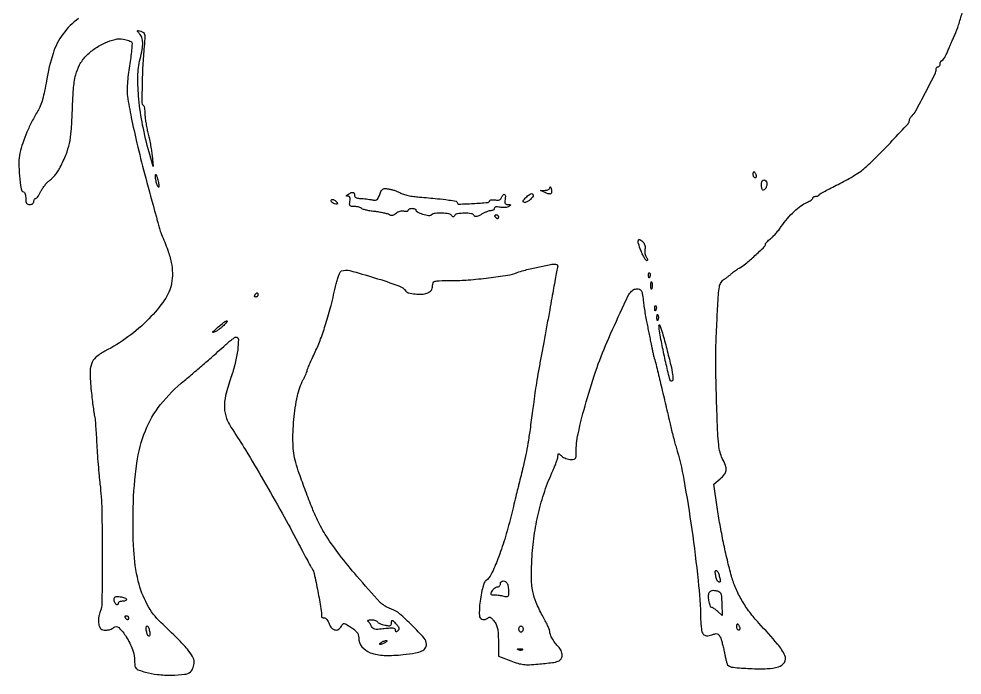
# Model space of a CAD drawing. Extents: x 1 to 544, y 0 to 568.
# Drawn here: x 0.7 to 459.7, y 0.1 to 319.3 of the extents above; entities that cross this region are included whole.
import ezdxf

# ---------------------------------------------------------------- set-up
doc = ezdxf.new("R2010")
doc.units = 0

msp = doc.modelspace()

# ---------------------------------------------------------------- linework, layer by layer
msp.add_lwpolyline([(29.733085, 319.480457, 0.079989), (22.164736, 312.010078, 0.079602), (17.301721, 302.516763, 0.038427), (14.076441, 289.205739, -0.010422), (13.157918, 284.207672, -0.018581), (12.165166, 280.14651, -0.022595), (11.085844, 276.912184, -0.045285), (9.896397, 274.497977, 0.018099), (7.026241, 269.391947, 0.018464), (4.553289, 264.125086, 0.019188), (2.570868, 258.916563, 0.024685), (1.175178, 253.987834, 0.057506), (0.653615, 249.338193, 0.022495), (0.965029, 242.877197, 0.01435), (1.731957, 236.614001, 0.281745), (2.931216, 235.189595, -0.183892), (3.342571, 234.853209, -0.051537), (3.686045, 234.081214, -0.04463), (3.921471, 233.059335, -0.034322), (4, 231.916667, 0.032535), (4.094286, 230.469209, 0.118292), (4.421429, 229.614583, 0.163834), (5.030286, 229.15657, 0.080211), (6, 229, 0.072314), (6.769411, 229.111864, 0.08892), (7.416667, 229.4375, 0.10214), (7.846791, 229.924246, 0.130775), (8, 230.5, -0.05714), (8.065781, 231.073732, -0.07646), (8.26028, 231.559375, -0.095477), (8.548048, 231.884886, -0.165611), (8.886059, 232, 0.21124), (9.323206, 232.193312, 0.026631), (9.992412, 233.012736, 0.027557), (10.716888, 234.127061, 0.019581), (11.408116, 235.447612, -0.036026), (12.237387, 236.912613, -0.024046), (13.381674, 238.465051, -0.024243), (14.643759, 239.870381, -0.042975), (15.829251, 240.878416, 0.048842), (17.052304, 241.943313, 0.022313), (18.437533, 243.547809, 0.021845), (19.757602, 245.381768, 0.028061), (20.797465, 247.180804, 0.021837), (23.611049, 253.408783, 0.04061), (25.244836, 258.700122, 0.034712), (26.146922, 264.713234, 0.011949), (26.636117, 273.5, -0.010191), (27.239603, 285.07254, -0.040742), (28.326884, 292.080598, -0.06536), (30.207576, 296.989158, -0.068603), (33.26835, 301.15708, -0.047886), (37.576957, 304.820821, -0.045501), (42.575595, 307.669912, -0.048888), (47.483959, 309.347916, -0.104669), (51.467672, 309.440087, -0.019724), (52.868878, 309.11955, -0.024559), (54.139571, 308.70769, -0.024027), (55.148466, 308.268486, -0.140562), (55.572188, 307.883197, -0.159059), (55.739628, 307.193305, -0.004655), (55.476758, 304.168439, -0.008912), (55.066266, 300.577507, -0.005975), (54.474842, 296.487108, 0.010305), (53.871417, 292.042288, 0.011726), (53.481532, 287.76371, 0.012062), (53.322315, 284.088974, 0.042942), (53.479079, 281.740548, 0.012763), (55.352119, 271.329776, 0.00724), (58.122093, 258.826212, 0.006103), (61.81797, 244.025235, 0.003639), (66.558709, 226.5, -0.001423), (67.13613, 224.40237, -0.001294), (67.720264, 222.234375, -0.001294), (68.232565, 220.293028, -0.004187), (68.558663, 219, 0.011872), (68.85492, 217.897063, 0.007897), (69.244319, 216.646875, 0.007951), (69.660926, 215.444894, 0.015372), (70.038643, 214.5, -0.015728), (73.114752, 206.788917, -0.036669), (74.800817, 200.808951, -0.046937), (75.358318, 195.652973, -0.049914), (74.92278, 190.591704, -0.10636), (71.570904, 182.608412, -0.041884), (63.911937, 173.387964, -0.039425), (53.757354, 164.5691, -0.041923), (42.542364, 157.654364, 0.059893), (38.127418, 154.708823, 0.138666), (35.939238, 151.421022, 0.089063), (35.278886, 146.522319, 0.015899), (35.977844, 137.277118, 0.002701), (36.445647, 133.14217, 0.004119), (36.900599, 129.559028, 0.001545), (37.326088, 126.486849, 0.103584), (37.505373, 125.991307, -0.117951), (37.671096, 125.489131, -0.001432), (37.950408, 122.051721, -0.004178), (38.229721, 118.059923, -0.00271), (38.489109, 113.439575, 0.004176), (38.795914, 108.246744, 0.003092), (39.218581, 102.510375, 0.003124), (39.685111, 97.097841, 0.007025), (40.122276, 93, -0.025102), (40.993439, 80.599305, -0.005142), (41.205658, 58.630338, -0.002425), (41.079739, 35.623789, -0.092548), (40.083362, 30.576276, 0.042749), (39.681925, 29.250505, 0.028517), (39.442249, 27.681177, 0.02873), (39.384341, 26.120648, 0.049002), (39.538156, 24.826276, 0.041761), (39.979756, 23.397069, 0.12199), (40.579986, 22.566759, 0.128044), (41.479108, 22.135331, 0.048208), (42.879455, 22, 0.038418), (44.00733, 22.086789, 0.034909), (45.146399, 22.345559, 0.036704), (46.133501, 22.724506, 0.086584), (46.776371, 23.176371, -0.410908), (49.326799, 23.190782, -0.059983), (52.913157, 18.727416, -0.051247), (55.96819, 12.477414, -0.087629), (56.990231, 6.777935, 0.032734), (57.146932, 4.479398, 0.166043), (57.711774, 3.346741, 0.112948), (58.96992, 2.568124, 0.01158), (62.327778, 1.507043, 0.0458), (68.070423, 0.394436, 0.027911), (74.97836, 0.090082, 0.024345), (81.329707, 0.474531, 0.154729), (84.25, 1.765225, 0.079887), (84.921306, 2.581622, 0.042729), (85.482907, 3.764277, 0.041075), (85.862159, 5.10419, 0.049645), (85.985472, 6.404988, 0.135613), (85.226823, 9.101294, 0.038925), (82.677225, 12.660062, 0.02308), (78.057476, 17.662678, 0.005295), (69.786381, 25.657648, -0.081498), (63.064248, 34.494226, -0.062785), (58.764371, 45.839224, -0.046336), (56.572501, 60.926322, -0.019348), (56.30553, 81.5, -0.02699), (58.037818, 103.193729, -0.062183), (62.204139, 118.991546, -0.073304), (69.596225, 131.653979, -0.051692), (81.181812, 143.411168, 0.003195), (86.358087, 147.734456, 0.00282), (91.699485, 152.305854, 0.002914), (96.595822, 156.594611, 0.006125), (100.339068, 159.994891, -0.011107), (102.277236, 161.720547, -0.015302), (104.097684, 163.176624, -0.011895), (105.656735, 164.290249, -0.150232), (106.339068, 164.5, -0.417153), (107.481963, 163.345589, -0.028927), (107.138901, 158.298236, -0.029726), (105.928188, 151.833586, -0.021806), (103.854356, 144.837554, 0.022324), (101.286511, 136.141945, 0.069029), (100.64816, 130.065108, 0.087993), (101.743025, 124.895648, 0.053167), (104.699964, 119.358348, -0.013527), (110.940219, 109.615401, -0.004335), (119.687628, 94.819818, -0.004451), (128.751589, 78.854925, -0.006655), (136.360134, 64.731866, 0.001956), (138.617775, 60.445203, 0.00242), (140.755345, 56.471261, 0.001985), (142.579848, 53.149814, 0.017977), (143.434118, 51.731866, -0.09293), (144.359639, 49.498452, -0.003723), (146.114183, 40.846712, -0.005907), (147.651539, 32.43761, -0.042278), (148, 28.323865, 0.294378), (148.080793, 28.19853, 0.044519), (148.376224, 28.095135, 0.038069), (148.789934, 28.023448, 0.023873), (149.280762, 28, -0.174496), (149.851139, 27.794692, -0.050634), (150.517936, 27.11875, -0.044248), (151.166258, 26.148294, -0.034915), (151.693898, 25, 0.093986), (152.921037, 22.991037, 0.163724), (154.607003, 22.046958, 0.196045), (156.299615, 22.392336, 0.134975), (157.597186, 23.889805, -0.059929), (158.247664, 24.915021, -0.254234), (158.897314, 25.180375, -0.107626), (159.857047, 24.857456, -0.007786), (162.25, 23.375246, -0.026606), (164.055127, 22.07743, -0.06507), (165.185471, 20.898354, -0.083706), (165.806659, 19.667303, -0.072294), (166.031803, 18.235441, 0.170233), (167.599198, 13.92629, 0.132009), (171.683507, 10.996853, 0.083505), (178.43094, 9.677614, 0.034914), (187.717078, 10.080347, 0.012407), (193.65652, 10.904958, 0.065329), (196.801136, 11.854456, 0.139863), (198.402661, 13.207885, 0.148896), (199, 15.169314, 0.184626), (197.902573, 18.040031, 0.013933), (192.071079, 24.19836, 0.017719), (185.900089, 29.939761, 0.099637), (182, 32.148521, -0.03293), (180.513525, 32.746582, -0.023739), (178.940625, 33.59735, -0.024115), (177.516532, 34.553982, -0.046897), (176.5, 35.470046, -0.007731), (165.182942, 48.163133, -0.015239), (156.664017, 58.650162, -0.019053), (150.355843, 67.606225, -0.033684), (145.959096, 75.5, -0.015042), (143.480518, 81.19073, -0.005023), (140.191123, 89.655391, -0.004866), (137.100538, 98.099367, -0.018103), (135.400694, 103.5, -0.06114), (134.065249, 112.54399, -0.028772), (134.456281, 124.369333, -0.028611), (136.17249, 135.897179, -0.071876), (139.067047, 143.863911, 0.009201), (139.807274, 145.308231, 0.011792), (140.432195, 146.665037, 0.009747), (140.902864, 147.814829, 0.092525), (141, 148.335253, -0.098945), (141.119351, 148.932467, -0.002816), (142.13954, 151.344599, -0.005619), (143.392847, 154.173901, -0.003824), (144.879286, 157.365335, 0.022137), (147.511633, 163.604239, 0.013944), (150.053239, 171.09499, 0.011992), (152.552559, 179.944962, 0.007631), (155.055247, 190.352069, -0.016645), (155.645942, 192.627207, -0.022988), (156.336071, 194.620709, -0.020703), (157.031389, 196.175034, -0.187747), (157.571495, 196.665809, -0.158547), (161.724241, 196.881658, -0.009796), (173.741332, 193.398257, -0.009992), (185.59396, 189.447872, -0.152836), (189.002292, 186.883515, 0.184743), (190.355606, 185.991091, 0.030732), (193.491163, 185.497396, 0.034172), (196.828231, 185.409253, 0.080526), (199.260406, 185.908906, 0.04643), (200.538676, 186.536049, 0.091972), (201.375588, 187.288542, 0.100458), (201.842323, 188.243055, 0.063722), (202, 189.475249, -0.104593), (202.310951, 190.945472, -0.225101), (203.167746, 191.683581, -0.063125), (205.117771, 191.962787, -0.003538), (211.25, 192.01832, 0.01915), (219.360195, 192.345137, 0.010459), (229.268549, 193.334154, 0.008689), (238.565646, 194.623299, 0.056761), (243.104076, 195.872323, -0.033483), (246.388785, 196.942723, -0.006391), (252.499087, 198.407604, -0.005388), (258.664414, 199.732917, -0.050636), (261.358408, 200.002615, -0.066654), (262.232831, 199.884275, -0.196585), (262.704331, 199.521469, -0.154791), (262.851577, 198.861718, -0.037901), (262.668376, 197.75, 0.012384), (262.35295, 196.300864, 0.001104), (261.658191, 192.635938, 0.00144), (260.851682, 188.259966, 0.001122), (259.999597, 183.5, -0.001021), (258.980951, 177.802914, -0.000485), (257.647351, 170.471875, -0.000481), (256.238369, 162.810569, -0.000683), (254.969449, 156, 0.002165), (253.814821, 149.699151, 0.002381), (252.75166, 143.584375, 0.002218), (251.891111, 138.35012, 0.012041), (251.505641, 135.5, -0.004153), (251.190863, 132.859609, -0.001163), (250.654933, 128.7375, -0.001173), (250.027002, 124.078117, -0.001234), (249.387571, 119.5, -0.005163), (248.357338, 112.754933, -0.009798), (247.365743, 107.351374, -0.008422), (246.066639, 101.484855, -0.002859), (243.985852, 93, 0.000923), (243.471595, 90.937563, 0.000144), (242.463186, 86.85625, 0.00016), (241.276874, 82.04237, 0.000139), (240.037454, 77, -0.013744), (237.062293, 66.175467, -0.019093), (233.766847, 56.675326, -0.018462), (230.523622, 49.192781, -0.117788), (227.939566, 46, 0.151648), (226.995597, 44.660562, 0.018891), (226.016734, 41.192934, 0.022239), (225.219001, 37.108422, 0.023293), (224.802438, 33.031822, 0.010612), (224.698808, 29.987741, 0.069187), (224.88977, 28.472249, 0.154412), (225.421048, 27.643207, 0.124374), (226.380173, 27.183429, 0.062959), (227.153571, 27.126263, 0.061627), (227.922759, 27.262316, 0.066992), (228.572225, 27.561711, 0.113353), (228.991287, 27.985901, -0.209655), (229.459577, 28.308964, -0.172205), (230.065574, 28.217073, -0.080347), (230.853551, 27.61568, -0.023011), (231.861114, 26.449436, -0.05443), (232.940437, 24.719304, -0.059451), (233.582325, 22.846837, -0.040925), (233.90741, 20.354107, -0.01197), (234, 16.487067), (234, 9.24385), (240.015418, 6.994234, 0.018623), (243.510272, 5.833634, 0.041628), (246.251612, 5.277428, 0.038812), (249.162817, 5.162712, 0.014314), (253.265418, 5.437282, 0.005856), (260.289822, 6.192948, 0.058229), (263.166137, 6.882228, 0.1682), (264.497566, 7.969539, 0.139062), (265, 9.741113, 0.058911), (264.871619, 10.826953, 0.040896), (264.485937, 12.002116, 0.041203), (263.920205, 13.085547, 0.06457), (263.25, 13.89339, -0.042508), (261.682248, 15.622344, -0.033976), (260.295676, 17.721953, -0.034816), (259.303769, 19.795877, -0.094407), (259, 21.390365, 0.098736), (258.828446, 22.250649, 0.009445), (257.966688, 24.219592, 0.011748), (256.829512, 26.54432, 0.009007), (255.482342, 29.03124, -0.028486), (252.371697, 35.349213, -0.053653), (250.729677, 40.785213, -0.044911), (250.123129, 47.058759, -0.014645), (250.334156, 56.367716, -0.021487), (251.430836, 67.886655, -0.023672), (253.494012, 78.897763, -0.02407), (256.549381, 89.495567, -0.023893), (260.615541, 99.777335, 0.010562), (261.528457, 101.917157, 0.012407), (262.299565, 103.982576, 0.011363), (262.865238, 105.749846, 0.071887), (263, 106.682323, -0.028897), (263.052758, 107.594413, -0.385043), (263.285085, 107.79824, -0.17351), (263.699862, 107.642805, -0.008355), (264.828741, 106.654988, 0.059558), (265.723374, 106.020898, 0.036303), (266.904795, 105.486153, 0.035969), (268.171685, 105.121088, 0.05221), (269.328141, 105, 0.040224), (270.808885, 105.119315, 0.187108), (271.534711, 105.545317, 0.151902), (271.868769, 106.410152, 0.024107), (271.903561, 108.25, -0.062608), (272.794539, 117.526202, -0.013741), (276.738381, 133.082549, -0.014947), (281.991676, 149.730663, -0.021884), (287.679656, 164, -0.000963), (295.154407, 180.515753, -0.021555), (297.531661, 185.195352, -0.090253), (299.21619, 187.223317, -0.171905), (301.178044, 187.955373, -0.065706), (302.730341, 187.77676, -0.202802), (303.556257, 187.154143, -0.0954), (304.03163, 185.786109, -0.009027), (304.480112, 182.25, 0.009159), (304.819245, 179.581707, 0.004822), (305.333098, 176.279687, 0.004795), (305.924576, 172.907101, 0.007363), (306.507606, 170, -0.00165), (307.090877, 167.254781, -0.001444), (307.682852, 164.38125, -0.001451), (308.202589, 161.782312, -0.004335), (308.537615, 160, 0.008097), (308.842696, 158.44166, 0.005228), (309.244003, 156.646875, 0.005255), (309.673226, 154.900056, 0.009876), (310.06252, 153.5, -0.012697), (310.982262, 150.118461, -0.001283), (312.94528, 142.012916, -0.001661), (315.162506, 132.616199, -0.001557), (317.366282, 123, 0.004736), (318.047746, 120.110917, 0.003102), (318.885286, 116.79375, 0.00312), (319.741514, 113.572012, 0.005981), (320.475438, 111, -0.028357), (324.229673, 95.195962, -0.008675), (328.123081, 70.943374, -0.008968), (331.225641, 46.029099, -0.020889), (332.43171, 27.264253, 0.023465), (332.763953, 22.48006, 0.127755), (333.696195, 20.079309, 0.236095), (335.342389, 19.216892, 0.095236), (337.91206, 19.660705, -0.02406), (339.559983, 20.193695, -0.130422), (340.491401, 20.198651, -0.165456), (341.184988, 19.742249, -0.045287), (341.901865, 18.624671, -0.040838), (342.393603, 17.455747, -0.011032), (342.977466, 15.530902, -0.011093), (343.545538, 13.30857, -0.011291), (344.010833, 11.076271, 0.006533), (344.430341, 8.963179, 0.009377), (344.861392, 7.103778, 0.005749), (345.268043, 5.563049, 0.129682), (345.497476, 5.169191, 0.173825), (348.204195, 3.890994, 0.012974), (356.467922, 3.303052, 0.018379), (364.818101, 3.233529, 0.060689), (370.25, 4.052581, 0.191518), (373.184197, 6.280118, 0.245102), (373.392199, 9.615828, 0.07282), (369.887903, 15.157915, 0.010054), (360.778186, 25.351095, -0.027087), (356.30619, 30.711643, -0.028357), (352.513239, 36.445537, -0.029388), (349.518915, 42.355532, -0.035071), (347.435998, 48.242283, -0.00901), (345.416513, 56.08738, -0.007311), (343.526745, 64.565746, -0.007196), (341.852402, 73.25793, -0.007844), (340.480304, 81.748573), (338.843157, 92.997146), (341.921579, 95.587467, 0.050201), (344.034652, 97.762402, 0.142202), (344.827618, 99.701731, 0.11659), (344.534444, 102.006952, 0.028403), (342.976674, 105.538558, -0.056716), (341.877861, 108.467541, -0.032864), (341.204367, 112.170997, -0.017398), (340.751365, 117.86483, -0.003126), (340.343338, 128.5, -0.001215), (339.846423, 145.246043, -0.007534), (339.741793, 153.845467, -0.009307), (339.910759, 161.697379, -0.00246), (340.476062, 174.237566, -0.002198), (341.069765, 185.147631, -0.031319), (341.541748, 189.017034, -0.096288), (342.371348, 191.118567, -0.106329), (343.906551, 192.670971, 0.010551), (344.996823, 193.4172, 0.008697), (346.128268, 194.257331, 0.008804), (347.140102, 195.065079, 0.02307), (347.827977, 195.689953, -0.026559), (348.479951, 196.273968, -0.013535), (349.355559, 196.94002, -0.013408), (350.29783, 197.579715, -0.019553), (351.163439, 198.08747, 0.049076), (354.284733, 200.174958, 0.012721), (358.863992, 204.134784, 0.006599), (363.407317, 208.381117, 0.204266), (364, 209.771349, -0.167126), (364.136213, 210.167483, -0.023164), (364.710529, 210.837414, -0.024433), (365.492536, 211.591037, -0.018487), (366.418823, 212.341763, 0.036743), (367.543207, 213.323106, 0.014145), (368.958776, 214.838105, 0.013916), (370.407549, 216.574417, 0.016678), (371.668823, 218.289174, -0.026459), (374.618692, 222.139596, -0.02695), (377.941677, 225.632128, -0.028733), (381.255315, 228.417126, -0.062276), (384.142133, 230.058873, 0.024517), (385.236573, 230.576419, 0.033607), (386.160502, 231.153021, 0.035572), (386.824391, 231.707952, 0.203607), (387, 232.12132, -0.158459), (387.108947, 232.456459, -0.097057), (387.416146, 232.741888, -0.078897), (387.874911, 232.93461, -0.060132), (388.416667, 233, 0.048968), (388.983289, 233.055626, 0.052342), (389.515104, 233.220313, 0.058488), (389.936478, 233.462547, 0.12921), (390.166667, 233.75, -0.160374), (390.548221, 234.171019, -0.003524), (392.98443, 235.531952, -0.007661), (395.897866, 237.075004, -0.005057), (399.290968, 238.763029, 0.011837), (402.924744, 240.632673, 0.010858), (406.573527, 242.724654, 0.010929), (409.747163, 244.732789, 0.034682), (411.737894, 246.263029, 0.015235), (418.025689, 252.181568, 0.007442), (425.694771, 260.085986, 0.00226), (433.381433, 268.322443, 0.188787), (434, 269.902321, -0.097841), (434.090488, 270.360316, -0.034105), (434.38926, 270.965924, -0.032324), (434.818026, 271.604754, -0.032425), (435.325141, 272.182284, 0.073166), (437.160548, 274.650895, 0.003745), (441.827005, 283.489543, 0.002632), (446.507653, 292.635716, 0.117473), (447, 294.702371, -0.075493), (447.075285, 295.198151, -0.089029), (447.29375, 295.618822, -0.100716), (447.618642, 295.900038, -0.128884), (448, 296, 0.148195), (448.381354, 296.115568, 0.098894), (448.70625, 296.440625, 0.082425), (448.925306, 296.926543, 0.064853), (449, 297.5, -0.054588), (449.062835, 298.073825, -0.074253), (449.249137, 298.559375, -0.093838), (449.52452, 298.885175, -0.172156), (449.848126, 299, 0.236404), (450.272236, 299.212393, 0.020038), (450.984318, 300.248438, 0.023198), (451.762754, 301.621669, 0.015741), (452.52503, 303.25, -0.000108), (453.350588, 305.167418, -0.000066), (454.324213, 307.426562, -0.000067), (455.288306, 309.661955, -0.000119), (456.081836, 311.5, 0.022498), (457.945525, 316.409538, 0.015129), (459.647026, 322.162622, 0.012614)], format="xyb")
for points in [[(61.529386, 304.602009, 0.008904), (60.891541, 295.459988, 0.009749), (60.603916, 286.573385, 0.00355), (60.557448, 278.502963, 0.259575), (61.179453, 277.389092, -0.181594), (61.498741, 276.975948, -0.026863), (61.758964, 275.934987, -0.027374), (61.940029, 274.616904, -0.020448), (62, 273.151082, 0.027351), (62.099462, 271.334189, 0.011258), (62.423881, 268.888756, 0.0111), (62.890436, 266.274514, 0.014001), (63.442999, 263.88015, -0.011194), (64.038112, 261.365896, -0.006841), (64.632967, 258.375351, -0.006856), (65.141297, 255.395374, -0.012087), (65.467614, 252.920051), (66.049229, 247.5), (64.049408, 254.5, -0.020914), (60.893681, 267.596442, -0.02444), (59.03632, 280.248696, -0.0267), (58.550398, 291.411722, -0.060116), (59.646663, 299.79879, 0.017741), (60.65676, 304.433638, 0.049666), (60.921622, 307.743577, 0.073688), (60.508921, 310.199149, 0.105878), (59.407953, 312.10171, -0.006715), (58.425116, 313.217491, -0.307192), (58.392415, 313.506627, -0.34058), (58.64392, 313.622221, -0.00752), (60.027872, 313.28246, -0.108807), (61.255557, 312.65491, -0.179443), (61.834052, 311.659351, -0.060119), (61.932202, 309.743564, -0.00464)], [(68.830035, 238, -0.057465), (68.783942, 237.517347, -0.515206), (68.619221, 237.44589, -0.140904), (68.364689, 237.719846, -0.015711), (68, 238.5, -0.030584), (67.672791, 239.411338, -0.019741), (67.401663, 240.5, -0.019847), (67.220333, 241.589543, -0.034995), (67.169965, 242.5, -0.010858), (67.20749, 243.530114, -0.56424), (67.352483, 243.606569, -0.1769), (67.550264, 243.361213, -0.004584), (68, 242, -0.014181), (68.308682, 240.932859, -0.012153), (68.574087, 239.79375, -0.012322), (68.76455, 238.746854, -0.033945)], [(359.361626, 243.5, -0.055937), (359.511135, 242.925634, -0.100118), (359.483616, 242.440625, -0.147206), (359.289193, 242.122486, -0.184534), (358.968615, 242, -0.152681), (358.599211, 242.115494, -0.098158), (358.284531, 242.440625, -0.08088), (358.07223, 242.926468, -0.062722), (358, 243.5, -0.024748), (358.028469, 244.074824, -0.039339), (358.115447, 244.559375, -0.046727), (358.241071, 244.903916, -0.289661), (358.393011, 245, -0.222225), (358.579329, 244.912889, -0.030693), (358.839659, 244.559375, -0.030395), (359.112506, 244.074558, -0.02136)], [(364.444227, 240.090242, -0.16021), (364.698793, 239.030995, -0.070271), (364.377006, 237.606577, -0.073583), (363.701959, 236.398027, -0.232695), (362.893011, 236, -0.244294), (362.550354, 236.178044, -0.06743), (362.262322, 236.734375, -0.051882), (362.065089, 237.542413, -0.033947), (362, 238.5, -0.064446), (362.198149, 240.030943, -0.186251), (362.813634, 240.88275, -0.28724), (363.628193, 240.896913, -0.119359)], [(186.57937, 234.514772, 0.07487), (187.810374, 233.961994, 0.016227), (190.08086, 233.406011, 0.016578), (192.777382, 232.930507, 0.015187), (195.57937, 232.618142, -0.003292), (204.36898, 231.849452, -0.01264), (209.818924, 231.197303, -0.011069), (213.467232, 230.58414, -0.359979), (214, 229.940034, 0.423321), (214.758238, 229.204939, 0.00603), (221.738766, 229.505657, 0.006346), (228.709765, 229.979048, 0.300742), (229.770017, 230.810051, -0.214471), (230.057715, 231.12243, -0.062292), (230.702193, 231.307431, -0.050459), (231.561385, 231.354118, -0.035599), (232.522449, 231.24046, 0.046171), (233.641864, 231.131978, 0.090544), (234.520273, 231.288433, 0.112094), (235.164859, 231.710851, 0.100592), (235.594551, 232.3858, -0.055573), (236.307734, 233.764305, -0.386416), (236.98314, 233.933059, -0.278571), (237.413747, 233.206137, -0.045107), (237.244751, 231.5, 0.033174), (237.090429, 230.247158, 0.141095), (237.256431, 229.518864, 0.194354), (237.744696, 229.122057, 0.072704), (238.633423, 228.984687, -0.012532), (239.629117, 228.951552, -0.280987), (239.856243, 228.794099, -0.353393), (239.79228, 228.556167, -0.016187), (239.047095, 228.050268, -0.084888), (238.293213, 227.736253, -0.035233), (237.199334, 227.565479, -0.033575), (235.974656, 227.544281, -0.036911), (234.797095, 227.690581, 0.029687), (233.626611, 227.853188, 0.069661), (232.747261, 227.799997, 0.11849), (232.203828, 227.547211, 0.22875), (232, 227.125, -0.140527), (231.876997, 226.695994, -0.099895), (231.531261, 226.330469, -0.085065), (231.014194, 226.084282, -0.068768), (230.404292, 226, 0.070428), (229.594485, 225.885365, 0.021175), (228.411765, 225.488702, 0.020766), (227.107226, 224.925641, 0.021147), (225.862001, 224.259411, -0.02178), (224.444959, 223.503556, -0.071115), (223.433455, 223.185701, -0.127221), (222.71414, 223.251054, -0.169637), (222.207709, 223.660387, 0.223836), (220.838074, 224.548802, 0.034015), (217.497, 224.773021, 0.034167), (214.152348, 224.540855, 0.217242), (212.75, 223.650976, -0.048076), (212.348086, 223.147399, -0.203003), (212, 223, -0.203003), (211.651914, 223.147399, -0.048076), (211.25, 223.650976, 0.215624), (209.938219, 224.489084, 0.028936), (206.592374, 224.777328, 0.031229), (203.197219, 224.660638, 0.148768), (201.423357, 223.926994, -0.216208), (200.057166, 223.561112, -0.03384), (197.273573, 224.218291, -0.032687), (194.637632, 225.225093, -0.293137), (194, 226.219238, 0.230338), (193.854491, 226.518339, 0.073394), (193.4125, 226.770651, 0.055934), (192.765927, 226.942955, 0.037188), (192, 227, 0.043375), (191.234359, 226.933456, 0.063112), (190.5875, 226.733751, 0.082769), (190.149557, 226.440102, 0.206609), (190, 226.09362, -0.247281), (189.840228, 225.790317, -0.105088), (189.402841, 225.609649, -0.069387), (188.746072, 225.580893, -0.040267), (187.967118, 225.71885, 0.07907), (187.056789, 225.808318, 0.052517), (186.019711, 225.635862, 0.051392), (185.013743, 225.242888, 0.065206), (184.194279, 224.67582, -0.047582), (183.333632, 224.034398, -0.086497), (182.519025, 223.7158, -0.101687), (181.737883, 223.717694, -0.088412), (180.977161, 224.022831, 0.073261), (180.068125, 224.419625, 0.012644), (178.23828, 224.867462, 0.013522), (176.045906, 225.283857, 0.011726), (173.727623, 225.603939, -0.012843), (171.477309, 225.919762, -0.018117), (169.493244, 226.324744, -0.014448), (167.902586, 226.758943, -0.182448), (167.418606, 227.131698, 0.154386), (167.029134, 227.467049, 0.037542), (166.216425, 227.744936, 0.034959), (165.19179, 227.936184, 0.028667), (164.079655, 228, -0.027537), (162.527841, 228.085529, -0.179816), (161.84206, 228.430395, -0.20152), (161.591453, 229.114167, -0.035633), (161.755249, 230.5, 0.034998), (161.887818, 231.609547, 0.097448), (161.774697, 232.382416, 0.158344), (161.425706, 232.837987, 0.149043), (160.866577, 233.015313, -0.029843), (160.222619, 233.061029, -0.415425), (160.094562, 233.228509, -0.205515), (160.249616, 233.487141, -0.012904), (161, 234, -0.031653), (162.405353, 234.786926, -0.154285), (163.297409, 234.913553, -0.265923), (163.816929, 234.489154, -0.09176), (164, 233.5, 0.137904), (164.171714, 232.889256, 0.115338), (164.645833, 232.407895, 0.089129), (165.400615, 232.101576, 0.051982), (166.375, 232, -0.01949), (167.5086, 231.955795, -0.008942), (168.981151, 231.814239, -0.008841), (170.527684, 231.609847, -0.012079), (171.911897, 231.367621, 0.030372), (173.758973, 231.113597, 0.152903), (174.762161, 231.345854, 0.144546), (175.484375, 232.116869, 0.026181), (176.280866, 233.933143, -0.026763), (177.09609, 235.786273, -0.152548), (177.836676, 236.548934, -0.146437), (178.895975, 236.770858, -0.024035), (180.993969, 236.491545, -0.022493), (182.488643, 236.148829, -0.017448), (184.080918, 235.647075, -0.017763), (185.53567, 235.073298, -0.0401)], [(249.651786, 231.508929, -0.056866), (248.479071, 230.576421, -0.080847), (247.25309, 230.062651, -0.144742), (246.37076, 230.108568, -0.317935), (246, 230.632705, -0.16245), (246.116298, 230.981211, -0.017761), (246.654548, 231.647239, -0.020253), (247.374842, 232.411624, -0.015035), (248.228249, 233.197959, -0.063737), (249.82262, 234.258905, -0.345414), (250.772986, 234.060985, -0.320527), (250.854079, 233.048803, -0.061322)], [(259.597976, 234.264642, -0.199846), (259.227469, 234.111953, -0.043625), (258.525434, 234.175865, -0.039008), (257.667153, 234.400477, -0.028836), (256.759578, 234.775231), (254.5, 235.864639), (256.75, 235.93232, 0.052803), (257.619278, 236.050903, 0.066864), (258.373138, 236.347306, 0.081187), (258.90295, 236.767192, 0.162939), (259.116001, 237.25, -0.081746), (259.199572, 237.569722, -0.523384), (259.336694, 237.595758, -0.117813), (259.513791, 237.312992, -0.018036), (259.704399, 236.671731, -0.034464), (259.842517, 235.929384, -0.03983), (259.868, 235.210488, -0.04379), (259.788695, 234.611838, -0.142494)], [(155.667294, 229.333961, -0.261102), (154.866978, 229.1085, -0.074744), (153.628432, 229.610983, -0.080936), (152.6529, 230.426254, -0.327705), (152.594771, 231.153343, -0.158213), (152.935965, 231.442714, -0.128572), (153.413523, 231.507011, -0.092661), (153.992196, 231.32375, -0.05035), (154.613194, 230.906058, -0.027274), (155.135643, 230.422014, -0.044616), (155.51483, 229.952942, -0.057551), (155.716387, 229.56167, -0.294633)], [(234, 223, -0.042167), (233.967655, 222.617151, -0.061769), (233.870461, 222.29375, -0.081139), (233.727648, 222.07446, -0.210953), (233.559017, 222, -0.151918), (233.34829, 222.065539, -0.038439), (233.066025, 222.29375, -0.035638), (232.768994, 222.617226, -0.029505), (232.5, 223, -0.082592), (232.343488, 223.3821, -0.161196), (232.3746, 223.70625, -0.182303), (232.586039, 223.921712, -0.108972), (232.940983, 224, -0.093332), (233.345238, 223.923877, -0.09642), (233.688914, 223.70625, -0.099167), (233.918938, 223.381556, -0.105053)], [(304.512023, 210.630834, -0.084177), (304.997115, 209.947655, -0.055618), (305.317437, 209.037372, -0.054111), (305.435944, 208.047247, -0.066795), (305.32257, 207.125508, 0.05923), (305.195132, 206.204245, 0.047319), (305.270729, 205.203936, 0.048858), (305.524603, 204.278108, 0.082046), (305.930534, 203.583701, -0.049145), (306.318482, 203.00991, -0.076185), (306.519856, 202.448196, -0.105321), (306.511683, 201.986923, -0.201794), (306.298558, 201.692038, -0.389377), (305.877893, 201.775516, -0.024001), (305.111687, 202.934154, -0.025535), (304.250009, 204.568381, -0.01495), (303.379527, 206.603011, -0.016565), (302.159877, 210.037327, -0.146588), (302.132823, 211.627483, -0.497656), (302.878476, 211.919412, -0.058823)], [(307.683114, 193.8125, -0.054073), (307.461564, 193.395823, -0.470617), (307.279315, 193.37858, -0.168741), (307.137993, 193.670344, -0.018894), (307.078947, 194.416667, -0.028489), (307.089945, 195.112848, -0.077125), (307.200665, 195.592839, -0.208169), (307.385309, 195.77538, -0.296942), (307.604167, 195.729167, -0.126455), (307.797407, 195.402231, -0.060344), (307.876576, 194.916927, -0.05415), (307.839148, 194.359369, -0.051402)], [(308.692991, 188.269032, -0.087174), (308.51666, 187.883358, -0.597527), (308.356533, 187.900903, -0.080377), (308.235556, 188.431793, -0.012823), (308.194949, 189.5, -0.014395), (308.212705, 190.580113, -0.052471), (308.315079, 191.257153, -0.333666), (308.47713, 191.386009, -0.31318), (308.655937, 191.269032, -0.06278), (308.814405, 190.671085, -0.030339), (308.872264, 189.880008, -0.029507), (308.832894, 189.036634, -0.037336)], [(117, 185, -0.105053), (116.918938, 184.618444, -0.099167), (116.688914, 184.29375, -0.09642), (116.345238, 184.076123, -0.093332), (115.940983, 184, -0.108972), (115.586039, 184.078288, -0.182303), (115.3746, 184.29375, -0.161196), (115.343488, 184.6179, -0.082592), (115.5, 185, -0.029505), (115.768994, 185.382774, -0.035638), (116.066025, 185.70625, -0.038439), (116.34829, 185.934461, -0.151918), (116.559017, 186, -0.210953), (116.727648, 185.92554, -0.081139), (116.870461, 185.70625, -0.061769), (116.967655, 185.382849, -0.042167)], [(310.683114, 177.8125, -0.054073), (310.461564, 177.395823, -0.470617), (310.279315, 177.37858, -0.168741), (310.137993, 177.670344, -0.018894), (310.078947, 178.416667, -0.028489), (310.089945, 179.112848, -0.077125), (310.200665, 179.592839, -0.208169), (310.385309, 179.77538, -0.296942), (310.604167, 179.729167, -0.126455), (310.797407, 179.402231, -0.060344), (310.876576, 178.916927, -0.05415), (310.839148, 178.359369, -0.051402)], [(311.662281, 172.75, -0.174857), (311.474999, 172.540618, -0.447206), (311.306058, 172.601562, -0.078554), (311.189089, 173.10856, -0.017491), (311.157895, 174, -0.017491), (311.189089, 174.89144, -0.078554), (311.306058, 175.398438, -0.447206), (311.474999, 175.459382, -0.174857), (311.662281, 175.25, -0.057986), (311.818615, 174.679992, -0.037979), (311.87034, 174, -0.037979), (311.818615, 173.320008, -0.057986)], [(100.350551, 170.201725, -0.027454), (99.461473, 169.370722, -0.015868), (98.309224, 168.467151, -0.015827), (97.091879, 167.631395, -0.025512), (96, 167.007718, -0.066511), (95.254959, 166.748244, -0.668883), (95.124354, 166.941616, -0.059253), (95.779738, 167.714351, -0.006559), (97.5, 169.272216, -0.011164), (100.253153, 171.593304, -0.09098), (101.694796, 172.374652, -0.738652), (101.932733, 172.036818, -0.026372)], [(315.936732, 158.742018, -0.00487), (317.916084, 150.857362, -0.023875), (318.77654, 146.346185, -0.044105), (318.914672, 143.72161, -0.403833), (318.166926, 143, -0.345694), (317.527768, 143.501883, -0.002106), (315.690304, 151.167956, -0.008084), (313.907957, 159.334945, -0.008251), (312.403605, 167.5, -0.037038), (312.153657, 170.219379, -0.83198), (312.54746, 170.299425, -0.027779), (313.837329, 166.507776, -0.004167)], [(341.369714, 48.75, -0.010854), (341.868838, 46.711545, -0.073529), (341.942937, 45.678816, -0.324786), (341.656632, 45.341133, -0.200901), (341.119402, 45.426205, -0.171087), (340.349884, 46.381061, -0.036276), (339.777573, 48.474076, -0.036572), (339.532346, 50.486131, -0.428393), (340.022041, 51, -0.214819), (340.34899, 50.852734, -0.046214), (340.725107, 50.339062, -0.04049), (341.08436, 49.611623, -0.028996)], [(238.393011, 44.418213, -0.038573), (238.626368, 43.634212, -0.016451), (238.821697, 42.556465, -0.016162), (238.955569, 41.387981, -0.02044), (239, 40.301581, -0.031255), (238.915568, 38.952224, -0.186194), (238.587562, 38.341918, -0.206482), (237.957974, 38.145625, -0.039227), (236.75, 38.369714, 0.019769), (235.722885, 38.601883, 0.011909), (234.489665, 38.799577, 0.01192), (233.252653, 38.937825, 0.020374), (232.214816, 38.986345, -0.026638), (230.971925, 39.060059, -0.232946), (230.520327, 39.349666, -0.235578), (230.477613, 39.881691, -0.027204), (231, 41, -0.052011), (231.518128, 41.764994, -0.050946), (232.186237, 42.4125, -0.055403), (232.896259, 42.854925, -0.112104), (233.535184, 43, 0.10149), (234.094163, 43.114643, 0.098489), (234.56971, 43.440625, 0.097349), (234.888303, 43.927489, 0.096639), (235, 44.5, -0.190948), (235.413895, 45.544274, -0.213192), (236.407274, 45.959587, -0.165661), (237.589133, 45.524904, -0.131655)], [(342.702801, 34.919198), (342.905602, 29.010035), (340.76424, 31.005017, 0.015125), (339.892822, 31.768965, 0.019472), (339.045387, 32.413974, 0.017596), (338.310827, 32.891525, 0.13615), (337.919847, 33, -0.317938), (337.174533, 33.527221, -0.033227), (336.564093, 35.70709, -0.037812), (336.245453, 38.125076, -0.090942), (336.471469, 39.910108, -0.094894), (336.889344, 40.681328, -0.125939), (337.529494, 41.152459, -0.095548), (338.459341, 41.334553, -0.037972), (339.761866, 41.239246, -0.061659), (341.343775, 40.797844, -0.187138), (342.135335, 40.037527, -0.091667), (342.511964, 38.579027, -0.008895)], [(53, 36.886501, -0.210137), (52.850957, 36.547526, -0.081449), (52.4125, 36.26041, -0.06202), (51.765688, 36.065034, -0.042391), (51, 36, 0.050979), (50.234725, 35.92177, 0.070927), (49.5875, 35.688914, 0.09101), (49.152336, 35.345219, 0.182172), (49, 34.940983, -0.108972), (48.921712, 34.586039, -0.182303), (48.70625, 34.3746, -0.161196), (48.3821, 34.343488, -0.082592), (48, 34.5, -0.10386), (47.616727, 34.864685, -0.051638), (47.29375, 35.455775, -0.0481), (47.074141, 36.163773, -0.051206), (47, 36.885824, -0.093522), (47.159361, 37.730366, -0.197821), (47.611991, 38.20317, -0.116796), (48.468049, 38.362537, -0.024317), (50, 38.213308, -0.027258), (51.149175, 37.980081, -0.04044), (52.11875, 37.641932, -0.047041), (52.805351, 37.257498, -0.246404)], [(54, 28, -0.042167), (53.967655, 27.617151, -0.061769), (53.870461, 27.29375, -0.081139), (53.727648, 27.07446, -0.210953), (53.559017, 27, -0.151918), (53.34829, 27.065539, -0.038439), (53.066025, 27.29375, -0.035638), (52.768994, 27.617226, -0.029505), (52.5, 28, -0.082592), (52.343488, 28.3821, -0.161196), (52.3746, 28.70625, -0.182303), (52.586039, 28.921712, -0.108972), (52.940983, 29, -0.093332), (53.345238, 28.923877, -0.09642), (53.688914, 28.70625, -0.099167), (53.918938, 28.381556, -0.105053)], [(64.244751, 21.5, -0.027296), (64.374243, 20.541637, -0.046549), (64.363501, 19.734375, -0.063511), (64.23062, 19.174894, -0.312285), (63.977905, 19, -0.238201), (63.659314, 19.160907, -0.045172), (63.31154, 19.734375, -0.039477), (62.99259, 20.542419, -0.027044), (62.755249, 21.5, -0.027296), (62.625757, 22.458363, -0.046549), (62.636499, 23.265625, -0.063511), (62.76938, 23.825106, -0.312285), (63.022095, 24, -0.238201), (63.340686, 23.839093, -0.045172), (63.68846, 23.265625, -0.039477), (64.00741, 22.457581, -0.027044)], [(175.166667, 26.022645, 0.171999), (175.498082, 25.603766, 0.033771), (176.356771, 25.142142, 0.032244), (177.481234, 24.717239, 0.025036), (178.75, 24.397645, 0.018115), (180.507021, 24.113244, 0.117712), (181.391265, 24.210992, 0.224361), (181.843969, 24.664111, 0.086094), (182, 25.563561, -0.039639), (182.074373, 26.500205, -0.430354), (182.354965, 26.691974, -0.145062), (182.854423, 26.418223, -0.00782), (184.116628, 25.105189, -0.026723), (185.072648, 23.962278, -0.089284), (185.509368, 23.091915, -0.145638), (185.507727, 22.371366, -0.124101), (185.116628, 21.716628, -0.027715), (184.5703, 21.227726, -0.220997), (184.25, 21.149491, -0.307312), (184.054038, 21.347955, -0.04572), (184, 21.937681, 0.248313), (183.681225, 22.539985, 0.118898), (182.838487, 22.857724, 0.050027), (181.25827, 22.895491, 0.01023), (178.473177, 22.625793, -0.010232), (175.399115, 22.328126, -0.063644), (173.82104, 22.408753, -0.137807), (172.897862, 22.857038, -0.123448), (172.296119, 23.738112, 0.034628), (171.968393, 24.466539, 0.028038), (171.521713, 25.19826, 0.028871), (171.030787, 25.828393, 0.062783), (170.572942, 26.234687, -0.257676), (170.434412, 26.51012, -0.280145), (170.59851, 26.758058, -0.083021), (171.209635, 26.929949, -0.025701), (172.166667, 26.984687, -0.034392), (173.211947, 26.918732, -0.044667), (174.147917, 26.708404, -0.051573), (174.856114, 26.397753, -0.183437)], [(246, 22.5, -0.064853), (245.925306, 21.926543, -0.082425), (245.70625, 21.440625, -0.098894), (245.381354, 21.115568, -0.148195), (245, 21, -0.148195), (244.618646, 21.115568, -0.098894), (244.29375, 21.440625, -0.082425), (244.074694, 21.926543, -0.064853), (244, 22.5, -0.064853), (244.074694, 23.073457, -0.082425), (244.29375, 23.559375, -0.098894), (244.618646, 23.884432, -0.148195), (245, 24, -0.148195), (245.381354, 23.884432, -0.098894), (245.70625, 23.559375, -0.082425), (245.925306, 23.073457, -0.064853)], [(351.361626, 23.5, -0.055937), (351.511135, 22.925634, -0.100118), (351.483616, 22.440625, -0.147206), (351.289193, 22.122486, -0.184534), (350.968615, 22, -0.152681), (350.599211, 22.115494, -0.098158), (350.284531, 22.440625, -0.08088), (350.07223, 22.926468, -0.062722), (350, 23.5, -0.024748), (350.028469, 24.074824, -0.039339), (350.115447, 24.559375, -0.046727), (350.241071, 24.903916, -0.289661), (350.393011, 25, -0.222225), (350.579329, 24.912889, -0.030693), (350.839659, 24.559375, -0.030395), (351.112506, 24.074558, -0.02136)], [(179, 16, -0.026766), (178.352293, 15.628962, -0.024204), (177.646875, 15.315379, -0.024967), (176.987337, 15.096832, -0.067616), (176.5, 15.030626, -0.190341), (176.267727, 15.122372, -0.335455), (176.234375, 15.315379, -0.102785), (176.485814, 15.625641, -0.027796), (177, 16, -0.026766), (177.647707, 16.371038, -0.024204), (178.353125, 16.684621, -0.024967), (179.012663, 16.903168, -0.067616), (179.5, 16.969374, -0.190341), (179.732273, 16.877628, -0.335455), (179.765625, 16.684621, -0.102785), (179.514186, 16.374359, -0.027796)], [(245.729167, 12.395833, -0.126455), (245.402231, 12.202593, -0.060344), (244.916927, 12.123424, -0.05415), (244.359369, 12.160852, -0.051402), (243.8125, 12.316886, -0.054073), (243.395823, 12.538436, -0.470617), (243.37858, 12.720685, -0.168741), (243.670344, 12.862007, -0.018894), (244.416667, 12.921053, -0.028489), (245.112848, 12.910055, -0.077125), (245.592839, 12.799335, -0.208169), (245.77538, 12.614691, -0.296942)]]:
    msp.add_lwpolyline(points, format="xyb", close=True)

doc.saveas('drawing.dxf')
